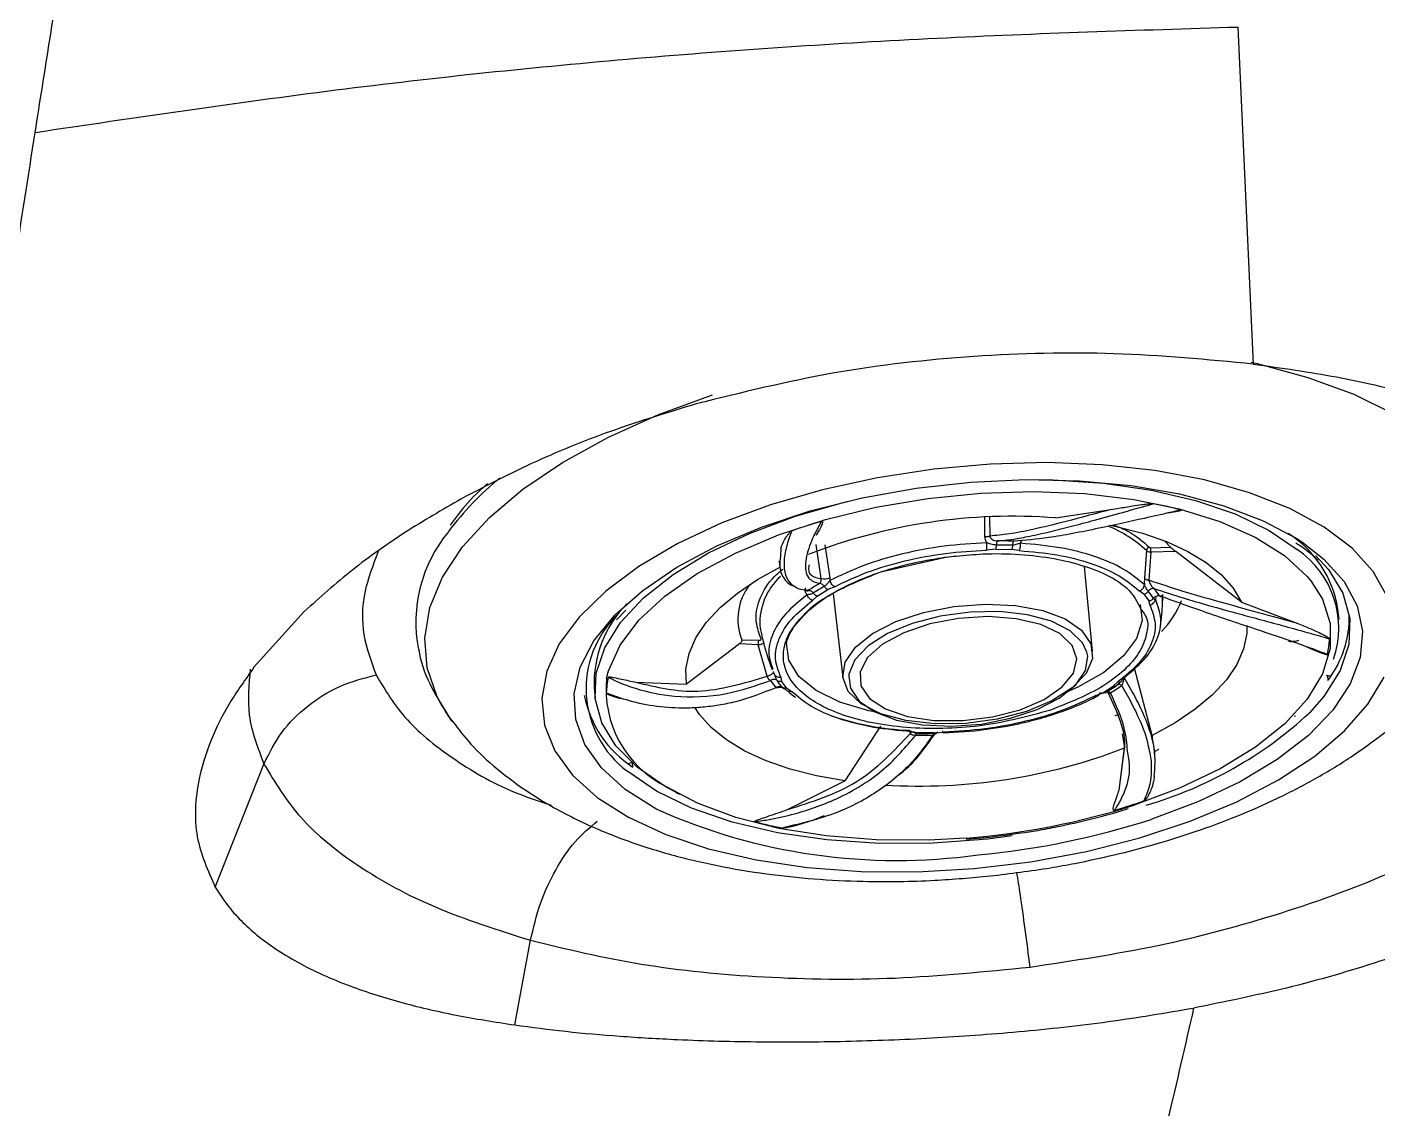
# Model space of a CAD drawing. Extents: x 1076 to 1148, y 508 to 635.
# Drawn here: x 1088.823 to 1091.298, y 581.753 to 583.735 of the extents above; entities that cross this region are included whole.
import ezdxf

# ---------------------------------------------------------------- set-up
doc = ezdxf.new("R2010")
doc.units = 0
doc.header["$MEASUREMENT"] = 0
doc.layers.add('1', color=4, linetype='Continuous')

# ---------------------------------------------------------------- blocks, each defined once
blk = doc.blocks.new('2026 TX')
at = {"layer": '1', "color": 3}
for p, q in [((15.2788, 63.9414), (15.3071, 63.3238)), ((14.945, 63.0421), (15.0462, 63.0574)), ((14.8149, 63.0431), (14.815, 63.0079)), ((14.8241, 63.0431), (14.8243, 63.0088)), ((14.4416, 62.9858), (14.4409, 62.9727)), ((14.5158, 62.9308), (14.5063, 62.993)), ((14.5222, 62.9927), (14.5314, 62.9322)), ((14.8356, 62.9845), (14.8185, 62.983)), ((14.8356, 62.9845), (14.8644, 62.984)), ((14.8784, 62.9821), (14.8644, 62.984)), ((14.8808, 62.9956), (14.8662, 62.9917)), ((14.8819, 63.0002), (14.8808, 62.9956)), ((15.1115, 62.982), (15.1078, 62.9315)), ((15.1196, 62.9794), (15.116, 62.9277)), ((15.1196, 62.9874), (15.1555, 62.9882)), ((15.165, 62.9803), (15.1196, 62.9794)), ((15.1555, 62.9882), (15.1443, 63.0002)), ((15.2854, 62.8876), (15.165, 62.9803)), ((14.4385, 62.9634), (14.4394, 62.9547)), ((14.6251, 62.9433), (14.7409, 62.9694)), ((15.0128, 62.7979), (14.9979, 62.9532)), ((14.5314, 62.9322), (14.5317, 62.9272)), ((14.5083, 62.8987), (14.5279, 62.9107)), ((14.5404, 62.9159), (14.5279, 62.9107)), ((14.5374, 62.9031), (14.5552, 62.7494)), ((15.1068, 62.902), (15.0981, 62.9083)), ((15.1068, 62.902), (15.1161, 62.8896)), ((14.5083, 62.8987), (14.4999, 62.8909)), ((15.1175, 62.8824), (15.1161, 62.8896)), ((15.1287, 62.8964), (15.1278, 62.8926)), ((15.1416, 62.8952), (15.1406, 62.8902)), ((15.2854, 62.8876), (15.3884, 62.8485)), ((13.5687, 62.8703), (13.4767, 62.7683)), ((14.1408, 62.8551), (14.158, 62.8731)), ((15.4641, 62.8567), (15.4622, 62.8749)), ((14.4034, 62.844), (14.4045, 62.8373)), ((14.3657, 62.811), (14.2689, 62.7372)), ((14.4001, 62.8097), (14.3657, 62.811)), ((14.3703, 62.8188), (14.4008, 62.8177)), ((14.4168, 62.7519), (14.4001, 62.8097)), ((14.4278, 62.7603), (14.4296, 62.7558)), ((15.1218, 62.6434), (15.0892, 62.7664)), ((14.0997, 62.7305), (14.1017, 62.7123)), ((14.1762, 62.741), (14.2689, 62.7372)), ((14.4415, 62.75), (14.443, 62.7429)), ((14.4523, 62.7304), (14.443, 62.7429)), ((14.4523, 62.7304), (14.461, 62.7242)), ((15.0312, 62.7217), (15.0507, 62.7338)), ((15.0352, 62.7215), (15.0554, 62.7339)), ((15.0507, 62.7338), (15.0592, 62.7415)), ((15.4489, 62.7519), (15.4405, 62.7531)), ((15.4427, 62.7528), (15.4436, 62.7441)), ((15.0187, 62.7165), (15.0312, 62.7217)), ((13.8312, 62.6806), (13.8411, 62.6683)), ((15.0542, 62.6797), (15.0609, 62.6819)), ((15.3818, 62.6793), (15.3842, 62.679)), ((14.6241, 62.6602), (14.5588, 62.56)), ((14.6807, 62.6503), (14.6946, 62.6484)), ((14.6931, 62.647), (14.7227, 62.6465)), ((14.7234, 62.648), (14.6946, 62.6484)), ((14.7234, 62.648), (14.7406, 62.6495)), ((14.7248, 62.6481), (14.7234, 62.6478)), ((14.7399, 62.6482), (14.797, 62.6519)), ((15.0671, 62.6463), (15.0714, 62.6206)), ((15.1218, 62.6434), (15.1225, 62.6301)), ((15.0612, 62.5433), (15.0714, 62.6206)), ((15.0612, 62.5433), (15.0712, 62.6191)), ((15.1269, 62.6098), (15.126, 62.618)), ((13.4055, 62.3657), (13.495, 62.591)), ((14.1684, 62.5937), (14.1628, 62.5914)), ((14.1706, 62.5853), (14.1698, 62.5924)), ((14.4536, 62.5075), (14.5588, 62.56)), ((14.2494, 62.5393), (14.2495, 62.5387)), ((14.2495, 62.5387), (14.2559, 62.5357)), ((14.2518, 62.5376), (14.2522, 62.5378)), ((14.7813, 62.4535), (14.8177, 62.4564)), ((13.9543, 62.1129), (13.9832, 62.268))]:
    blk.add_line(p, q, dxfattribs=at)
at = {"layer": '1', "color": 3, "flags": 128}
for points in [[(15.3032, 63.3274), (15.3139, 63.325), (15.4069, 63.2995), (15.491, 63.2684), (15.5651, 63.232), (15.6279, 63.1908), (15.6787, 63.1454), (15.7168, 63.0965), (15.7417, 63.0447), (15.7529, 62.9908), (15.7503, 62.9355), (15.734, 62.8796), (15.7294, 62.8689)], [(13.8389, 62.6698), (13.8119, 62.7142), (13.7939, 62.7672), (13.7896, 62.8219), (13.799, 62.8776), (13.8221, 62.9335), (13.8585, 62.9888), (13.9078, 63.0428), (13.9692, 63.0947), (14.0418, 63.1437), (14.1247, 63.1892), (14.2166, 63.2306), (14.3164, 63.2672)], [(14.4229, 63.0659), (14.3339, 63.0328), (14.253, 62.995), (14.1815, 62.9532), (14.1209, 62.908), (14.072, 62.8603), (14.0359, 62.811), (14.0131, 62.761), (14.0041, 62.711), (14.0091, 62.6621), (14.0278, 62.6151), (14.0601, 62.5708), (14.1053, 62.53), (14.1626, 62.4935), (14.2311, 62.4619), (14.3094, 62.4357), (14.3962, 62.4155), (14.4899, 62.4016), (14.5888, 62.3942), (14.6913, 62.3935), (14.7955, 62.3994), (14.8994, 62.412), (15.0013, 62.4309), (15.0993, 62.4558), (15.1917, 62.4863), (15.2769, 62.5218), (15.3533, 62.5618), (15.4195, 62.6054), (15.4744, 62.6519), (15.5169, 62.7005), (15.5465, 62.7503)], [(15.5525, 62.898), (15.5269, 62.9438), (15.4881, 62.9864), (15.4367, 63.0251), (15.3737, 63.0593), (15.3002, 63.0882), (15.2175, 63.1115), (15.127, 63.1286), (15.0304, 63.1393), (14.9295, 63.1433), (14.826, 63.1407), (14.7217, 63.1314), (14.6185, 63.1156), (14.5183, 63.0937), (14.4229, 63.0659)], [(14.1447, 62.8707), (14.1888, 62.9092), (14.2514, 62.9518), (14.3244, 62.9907), (14.4064, 63.0252), (14.4957, 63.0547), (14.5906, 63.0785), (14.6894, 63.0963), (14.79, 63.1076), (14.8904, 63.1122), (14.9889, 63.1101), (15.0834, 63.1012), (15.172, 63.0858), (15.2531, 63.0642), (15.3252, 63.0368), (15.3867, 63.004), (15.3986, 62.9962)], [(14.906, 63.1123), (14.9399, 63.1117), (15.0327, 63.1056), (15.1205, 63.093), (15.2014, 63.074), (15.2738, 63.0492), (15.3362, 63.019), (15.3873, 62.984)], [(14.1225, 62.748), (14.1261, 62.762), (14.1471, 62.8087), (14.1817, 62.8545), (14.2292, 62.8985), (14.2885, 62.9399), (14.3584, 62.9776), (14.4373, 63.0109), (14.5236, 63.0391), (14.6156, 63.0615), (14.711, 63.0778), (14.8081, 63.0875), (14.9047, 63.0905), (14.9987, 63.0866), (15.0881, 63.076), (15.171, 63.0589), (15.2457, 63.0357), (15.3106, 63.0068), (15.3643, 62.9729), (15.4056, 62.9347), (15.4122, 62.9267)], [(14.4728, 63.0466), (14.5561, 63.0704), (14.5938, 63.0792)], [(14.2523, 62.5378), (14.2296, 62.55), (14.1785, 62.585), (14.1396, 62.6241), (14.1139, 62.6664), (14.1018, 62.7111), (14.1036, 62.7573), (14.1191, 62.8041), (14.1482, 62.8505), (14.1903, 62.8955), (14.2443, 62.9383), (14.3094, 62.9779), (14.3841, 63.0136), (14.4669, 63.0447), (14.4728, 63.0466)], [(15.0449, 63.0285), (15.0561, 63.0262), (15.1043, 63.0139), (15.1482, 62.9986), (15.1872, 62.9807), (15.2209, 62.9604), (15.2487, 62.9379), (15.2703, 62.9135), (15.2854, 62.8876)], [(15.3986, 62.9962), (15.4364, 62.9666), (15.4736, 62.9253), (15.4973, 62.8809), (15.5071, 62.8342), (15.5029, 62.7862), (15.4847, 62.7377), (15.4529, 62.6898), (15.4081, 62.6434), (15.3511, 62.5993), (15.2832, 62.5584), (15.2055, 62.5216), (15.1197, 62.4895)], [(14.2689, 62.7372), (14.2678, 62.7651), (14.2736, 62.7935), (14.2861, 62.822), (14.3052, 62.8501), (14.3306, 62.8776), (14.3621, 62.904), (14.3991, 62.929), (14.4412, 62.9522)], [(15.421, 62.9733), (15.4449, 62.9474), (15.4713, 62.9038), (15.4838, 62.8578), (15.482, 62.8103), (15.466, 62.7622), (15.436, 62.7145), (15.4098, 62.6846)], [(15.4122, 62.9267), (15.4336, 62.893), (15.4479, 62.8487), (15.4479, 62.8027), (15.4339, 62.756), (15.406, 62.7096), (15.3648, 62.6646), (15.3113, 62.6218), (15.2465, 62.5822), (15.1719, 62.5466), (15.089, 62.5158)], [(14.7028, 62.8689), (14.7587, 62.8799), (14.8161, 62.8842), (14.8715, 62.8816), (14.9214, 62.8723), (14.9627, 62.8568), (14.9927, 62.8361), (15.0096, 62.8115), (15.0124, 62.7846), (15.0008, 62.757), (14.9756, 62.7305), (14.9383, 62.7067), (14.8914, 62.6872), (14.8377, 62.6731), (14.7806, 62.6654), (14.7237, 62.6646), (14.6707, 62.6706), (14.6247, 62.6831), (14.5888, 62.7013), (14.5651, 62.7242), (14.5552, 62.7501), (14.5596, 62.7776), (14.5782, 62.8049), (14.6097, 62.8302), (14.6521, 62.852), (14.7028, 62.8689)], [(15.0999, 62.8831), (15.1033, 62.8539), (15.0933, 62.8212), (15.0696, 62.789), (15.0331, 62.7587), (14.9854, 62.7317), (14.9652, 62.7228)], [(14.2134, 62.5088), (14.2126, 62.5092), (14.1568, 62.5443), (14.1133, 62.5838), (14.0828, 62.6267), (14.066, 62.6724), (14.0632, 62.7199), (14.0744, 62.7682), (14.0994, 62.8165), (14.1378, 62.8638), (14.1447, 62.8707)], [(15.0024, 62.796), (14.9943, 62.8133), (14.9717, 62.8352), (14.9373, 62.8526), (14.8933, 62.8646), (14.8426, 62.8703), (14.7882, 62.8695), (14.7336, 62.8621), (14.6822, 62.8487), (14.6373, 62.83), (14.6017, 62.8073), (14.5775, 62.7819), (14.5664, 62.7555), (14.566, 62.7523)], [(14.7144, 62.8478), (14.6667, 62.8316), (14.6279, 62.8105), (14.6007, 62.7861), (14.5871, 62.7601), (14.5882, 62.7345), (14.6039, 62.7112), (14.6331, 62.692), (14.6735, 62.6782), (14.7221, 62.6708), (14.7754, 62.6705), (14.8294, 62.6772), (14.8802, 62.6905), (14.9238, 62.7094), (14.9572, 62.7324), (14.9777, 62.7578), (14.984, 62.7838), (14.9755, 62.8085), (14.9529, 62.83), (14.9178, 62.8467), (14.8729, 62.8573), (14.8214, 62.8612), (14.7672, 62.8579), (14.7144, 62.8478)], [(15.2955, 62.845), (15.2952, 62.8304), (15.2894, 62.802), (15.2769, 62.7736), (15.2578, 62.7454), (15.2323, 62.718), (15.2009, 62.6916), (15.1639, 62.6666), (15.1218, 62.6434)], [(14.6176, 62.6859), (14.6031, 62.6888), (14.5497, 62.7045), (14.5063, 62.7257), (14.4747, 62.7517), (14.4564, 62.7813), (14.4521, 62.8131), (14.4523, 62.8147)], [(14.8625, 62.6748), (14.9111, 62.691), (14.9517, 62.7119), (14.9818, 62.7361), (14.9995, 62.7622), (15.0038, 62.7885), (15.0024, 62.796)], [(14.566, 62.7523), (14.5691, 62.7298), (14.5853, 62.7062), (14.614, 62.6864), (14.6535, 62.6716), (14.7012, 62.6627), (14.7542, 62.6602), (14.8091, 62.6643), (14.8625, 62.6748)], [(14.4561, 62.723), (14.4672, 62.714), (14.4687, 62.7129)], [(14.5588, 62.56), (14.5069, 62.5693), (14.4587, 62.5817), (14.4148, 62.5969), (14.3758, 62.6148), (14.3421, 62.6352), (14.3143, 62.6577), (14.2927, 62.682), (14.2849, 62.6938)], [(14.8656, 62.4592), (14.8206, 62.4536), (14.7205, 62.4462), (14.6216, 62.4457), (14.5261, 62.452), (14.4358, 62.465), (14.3526, 62.4845), (14.2781, 62.51), (14.2139, 62.5411), (14.1613, 62.5771), (14.1598, 62.5784)], [(14.7811, 62.4554), (14.7121, 62.4516), (14.6166, 62.452), (14.5247, 62.4593), (14.4382, 62.4731), (14.3592, 62.4933), (14.2892, 62.5195), (14.2324, 62.5493)]]:
    blk.add_lwpolyline(points, dxfattribs=at)
at = {"layer": '1', "color": 3}
for centre, radius, start, end in [((14.2658, 62.6961), 0.5387, 128.933, 143.4678), ((14.9524, 62.2088), 0.8763, 75.3052, 78.6714), ((14.8406, 61.9232), 1.1588, 106.266, 109.0599), ((14.8666, 62.0068), 1.0382, 85.6679, 111.1751), ((14.9584, 62.8194), 0.2233, 46.7361, 68.4001), ((14.0336, 62.8506), 0.2605, 140.3766, 190.9678), ((15.2643, 62.8439), 0.2003, 8.91, 57.9273), ((14.8407, 62.2801), 0.7121, 87.9526, 90.3293), ((14.8425, 62.2645), 0.7353, 87.9526, 90.3293), ((15.1182, 62.9818), 0.00673, 106.0056, 178.3513), ((15.2896, 62.8398), 0.1742, 340.9488, 55.8821), ((14.5186, 62.8494), 0.1154, 132.1874, 182.6898), ((14.5215, 62.9549), 0.0247, 256.6591, 293.6109), ((14.4663, 62.8568), 0.1033, 142.5601, 201.609), ((14.6966, 62.5994), 0.3711, 119.7278, 123.4773), ((14.6994, 62.6044), 0.3594, 119.7278, 123.4773), ((15.0302, 62.8348), 0.1115, 32.575, 40.7574), ((15.0381, 62.8373), 0.1152, 32.5756, 40.7571), ((14.3077, 62.7385), 0.2081, 135.1546, 182.2108), ((15.0288, 62.9449), 0.1563, 314.8677, 339.7598), ((14.2744, 62.7291), 0.1894, 134.4326, 232.7565), ((15.292, 62.86), 0.1908, 322.5941, 1.508), ((14.419, 62.8121), 0.019, 162.8417, 187.2203), ((15.2902, 62.826), 0.1565, 347.3888, 358.0079), ((14.3212, 62.7282), 0.1997, 174.3043, 243.5924), ((14.2784, 62.7158), 0.1565, 167.3888, 178.0069), ((14.5198, 62.8061), 0.1152, 212.575, 220.7575), ((14.5281, 62.8046), 0.1115, 212.575, 220.7575), ((14.8589, 63.035), 0.3594, 299.7278, 303.4773), ((14.8613, 63.044), 0.3711, 299.7279, 303.4772), ((14.2812, 62.7561), 0.2034, 191.205, 237.0554), ((14.6989, 63.1638), 0.5115, 251.3069, 267.5075), ((14.9027, 63.2327), 0.7467, 286.1783, 312.7737), ((14.7154, 63.3789), 0.7353, 267.9526, 270.3293), ((14.6963, 63.5893), 1.0387, 266.4445, 291.1692), ((14.6544, 63.4909), 1.0766, 245.8177, 277.9325), ((14.6757, 63.8088), 1.3575, 274.4518, 287.7272), ((14.728, 63.6186), 1.1588, 286.266, 289.0602), ((14.6162, 63.333), 0.8763, 255.3052, 258.6714), ((14.6689, 63.8833), 1.4649, 275.2505, 287.9232)]:
    blk.add_arc(centre, radius, start, end, dxfattribs=at)
for points, knots in [([(13.0759, 63.7483), (13.0846, 63.8039), (13.1053, 63.9349), (13.1394, 64.1488), (13.176, 64.3751), (13.2118, 64.5942), (13.2478, 64.8116), (13.2838, 65.027), (13.3166, 65.2202), (13.3427, 65.3721), (13.3675, 65.5154), (13.3976, 65.6872), (13.4208, 65.8171), (13.434, 65.8905)], [0, 0, 0, 0, 0.074429, 0.175279, 0.288978, 0.382972, 0.476736, 0.590815, 0.68491, 0.750565, 0.808105, 0.891422, 1, 1, 1, 1]), ([(13.0759, 63.7483), (13.2592, 63.7755), (13.6244, 63.8298), (14.1759, 63.8874), (14.7274, 63.9242), (15.0952, 63.9357), (15.2788, 63.9414)], [0, 0, 0, 0, 0.2522281, 0.502633, 0.7516436, 1, 1, 1, 1]), ([(12.5443, 60.2046), (12.5955, 60.5518), (12.6962, 61.2355), (12.8101, 62.0075), (12.8856, 62.5102), (12.9243, 62.7654), (12.9624, 63.0159), (13.0004, 63.2634), (13.0381, 63.5073), (13.0633, 63.6677), (13.0759, 63.7483)], [0, 0, 0, 0, 0.290128, 0.571344, 0.645054, 0.716329, 0.788825, 0.859632, 0.929498, 1, 1, 1, 1]), ([(15.3071, 63.3238), (15.2227, 63.3319), (15.0561, 63.3479), (14.7953, 63.3413), (14.5355, 63.3126), (14.3703, 63.2716), (14.2867, 63.2509)], [0, 0, 0, 0, 0.253427, 0.500334, 0.747052, 1, 1, 1, 1]), ([(15.3071, 63.3238), (15.3586, 63.3167), (15.46, 63.3026), (15.5524, 63.2804), (15.5979, 63.2695)], [0, 0, 0, 0, 0.508268, 1, 1, 1, 1]), ([(14.2867, 63.2509), (14.237, 63.2357), (14.1354, 63.2048), (13.9901, 63.1464), (13.901, 63.1002), (13.8558, 63.0766)], [0, 0, 0, 0, 0.321061, 0.654645, 1, 1, 1, 1]), ([(13.9051, 63.1051), (13.9, 63.1006), (13.879, 63.0823), (13.8558, 63.0567), (13.8408, 63.0352), (13.8362, 63.0285)], [0, 0, 0, 0, 0.18236, 0.747842, 1, 1, 1, 1]), ([(13.8558, 63.0766), (13.8213, 63.0566), (13.7502, 63.0154), (13.6531, 62.9461), (13.5974, 62.8961), (13.5687, 62.8703)], [0, 0, 0, 0, 0.314533, 0.6480881, 1, 1, 1, 1]), ([(15.0462, 63.0574), (15.0183, 63.0498), (14.967, 63.0359), (14.906, 63.0211), (14.8596, 63.0118), (14.8359, 63.0098), (14.8243, 63.0088)], [0, 0, 0, 0, 0.317509, 0.583481, 0.794833, 1, 1, 1, 1]), ([(14.8383, 62.9998), (14.8478, 63.0007), (14.8661, 63.0025), (14.8989, 63.0086), (14.9344, 63.0166), (14.9743, 63.0267), (15.0353, 63.043), (15.0878, 63.0577), (15.1246, 63.0681)], [0, 0, 0, 0, 0.135552, 0.260798, 0.405842, 0.535564, 0.673856, 1, 1, 1, 1]), ([(15.1747, 63.0565), (15.1739, 63.0563), (15.1716, 63.0557), (15.1647, 63.0542), (15.1431, 63.0492), (15.0941, 63.038), (15.017, 63.0212), (14.9342, 63.0046), (14.8892, 63.001), (14.8688, 62.9993)], [0, 0, 0, 0, 0.007325, 0.019566, 0.058651, 0.192116, 0.441769, 0.746986, 1, 1, 1, 1]), ([(15.0462, 63.0574), (15.051, 63.0582), (15.064, 63.0604), (15.0829, 63.0634), (15.1005, 63.066), (15.1115, 63.0674), (15.118, 63.068), (15.1217, 63.0682), (15.1237, 63.0682), (15.1244, 63.0681), (15.1246, 63.0681)], [0, 0, 0, 0, 0.191797, 0.519572, 0.729704, 0.856737, 0.930022, 0.970712, 0.992634, 1, 1, 1, 1]), ([(15.1747, 63.0565), (15.1748, 63.0564), (15.175, 63.0564), (15.1752, 63.0563), (15.1753, 63.0561), (15.1751, 63.0559), (15.1746, 63.0556), (15.1714, 63.0544), (15.1632, 63.0527), (15.1554, 63.0516), (15.1505, 63.0509)], [0, 0, 0, 0, 0.012897, 0.02592, 0.03771, 0.050596, 0.072628, 0.141434, 0.457838, 1, 1, 1, 1]), ([(14.5161, 63.0356), (14.5158, 63.0351), (14.5151, 63.0339), (14.513, 63.0302), (14.5067, 63.0188), (14.4946, 62.994), (14.484, 62.959), (14.4887, 62.9291), (14.5051, 62.924), (14.5126, 62.9217)], [0, 0, 0, 0, 0.007324, 0.019564, 0.058649, 0.192116, 0.441769, 0.746986, 1, 1, 1, 1]), ([(14.5161, 63.0356), (14.5162, 63.0356), (14.5164, 63.0357), (14.5168, 63.0357), (14.5171, 63.0357), (14.5175, 63.0356), (14.5179, 63.0353), (14.5183, 63.0337), (14.5163, 63.0272), (14.5116, 63.0189), (14.5076, 63.0123), (14.5063, 63.01)], [0, 0, 0, 0, 0.005486, 0.011027, 0.016042, 0.021524, 0.030897, 0.060168, 0.194769, 0.728714, 1, 1, 1, 1]), ([(15.0521, 63.0291), (15.0608, 63.0254), (15.0879, 63.0143), (15.1049, 62.9988), (15.1163, 62.9882)], [0, 0, 0, 0, 0.321701, 1, 1, 1, 1]), ([(14.4416, 62.9858), (14.4422, 62.9877), (14.4438, 62.9929), (14.4476, 63.0007), (14.4521, 63.0082), (14.4565, 63.0135), (14.4589, 63.0169), (14.4619, 63.0183), (14.4622, 63.0184)], [0, 0, 0, 0, 0.191782, 0.518998, 0.728969, 0.85611, 0.98384, 1, 1, 1, 1]), ([(14.4919, 62.909), (14.4857, 62.9096), (14.4737, 62.9108), (14.4595, 62.9204), (14.4497, 62.9364), (14.447, 62.9602), (14.4512, 62.9879), (14.4587, 63.0088), (14.4622, 63.0184)], [0, 0, 0, 0, 0.154219, 0.301464, 0.47799, 0.661716, 0.843633, 1, 1, 1, 1]), ([(14.815, 63.0079), (14.8159, 63.0078), (14.8177, 63.0078), (14.8203, 63.0079), (14.8226, 63.0083), (14.8237, 63.0086), (14.8243, 63.0088)], [0, 0, 0, 0, 0.245337, 0.5, 0.754663, 1, 1, 1, 1]), ([(14.815, 63.0079), (14.8151, 63.006), (14.8154, 63.0019), (14.8177, 62.9983), (14.8189, 62.9964)], [0, 0, 0, 0, 0.459354, 1, 1, 1, 1]), ([(14.8243, 63.0088), (14.8244, 63.0082), (14.8247, 63.0069), (14.8262, 63.0046), (14.829, 63.0021), (14.8334, 63.0001), (14.8367, 62.9999), (14.8383, 62.9998)], [0, 0, 0, 0, 0.111469, 0.230184, 0.482261, 0.743373, 1, 1, 1, 1]), ([(13.7043, 62.9802), (13.6946, 62.9551), (13.6748, 62.904), (13.6733, 62.8275), (13.6914, 62.7787), (13.7004, 62.7542)], [0, 0, 0, 0, 0.32666, 0.66333, 1, 1, 1, 1]), ([(14.8189, 62.9964), (14.7928, 62.9949), (14.7406, 62.9918), (14.6639, 62.977), (14.5918, 62.9559), (14.5517, 62.9367), (14.5317, 62.9272)], [0, 0, 0, 0, 0.25, 0.5, 0.75, 1, 1, 1, 1]), ([(14.5404, 62.9159), (14.5595, 62.9251), (14.5983, 62.9437), (14.6683, 62.9642), (14.743, 62.9785), (14.7935, 62.9815), (14.8185, 62.983)], [0, 0, 0, 0, 0.2470115, 0.5, 0.7529885, 1, 1, 1, 1]), ([(14.763, 62.9718), (14.7793, 62.9734), (14.8186, 62.9774), (14.8798, 62.976), (14.943, 62.9685), (15.0141, 62.9505), (15.0787, 62.9199), (15.0951, 62.8872), (15.1021, 62.873)], [0, 0, 0, 0, 0.103376, 0.248553, 0.393729, 0.535889, 0.79997, 1, 1, 1, 1]), ([(14.8367, 62.9922), (14.8332, 62.9926), (14.8271, 62.9933), (14.8214, 62.9955), (14.8189, 62.9964)], [0, 0, 0, 0, 0.571403, 1, 1, 1, 1]), ([(14.8662, 62.9917), (14.8663, 62.9928), (14.8666, 62.995), (14.8673, 62.9974), (14.868, 62.999), (14.8686, 62.9992), (14.8688, 62.9993)], [0, 0, 0, 0, 0.2666888, 0.5311147, 0.7787535, 1, 1, 1, 1]), ([(14.8784, 62.9821), (14.9018, 62.98), (14.9493, 62.9757), (15.0114, 62.9595), (15.0637, 62.9373), (15.0867, 62.9179), (15.0981, 62.9083)], [0, 0, 0, 0, 0.247011, 0.5, 0.752989, 1, 1, 1, 1]), ([(15.1077, 62.9193), (15.0958, 62.9293), (15.072, 62.9493), (15.0181, 62.9722), (14.9544, 62.9889), (14.9053, 62.9933), (14.8808, 62.9956)], [0, 0, 0, 0, 0.25, 0.5, 0.75, 1, 1, 1, 1]), ([(15.1115, 62.982), (15.1119, 62.9816), (15.1127, 62.9809), (15.1147, 62.9801), (15.117, 62.9795), (15.1187, 62.9794), (15.1196, 62.9794)], [0, 0, 0, 0, 0.245118, 0.499544, 0.75421, 1, 1, 1, 1]), ([(15.1163, 62.9882), (15.1165, 62.9881), (15.1168, 62.9878), (15.1176, 62.9876), (15.1185, 62.9874), (15.1192, 62.9874), (15.1196, 62.9874)], [0, 0, 0, 0, 0.2447753, 0.4924292, 0.7447136, 1, 1, 1, 1]), ([(15.1196, 62.9794), (15.1195, 62.9801), (15.1194, 62.9812), (15.1194, 62.9828), (15.1194, 62.984), (15.1194, 62.9851), (15.1194, 62.9864), (15.1195, 62.987), (15.1196, 62.9874)], [0, 0, 0, 0, 0.250263, 0.382232, 0.514843, 0.645287, 0.771015, 1, 1, 1, 1]), ([(15.165, 62.9803), (15.1637, 62.9812), (15.161, 62.9832), (15.1579, 62.9858), (15.1561, 62.9875), (15.1556, 62.9881), (15.1555, 62.9882)], [0, 0, 0, 0, 0.355757, 0.72292, 0.91627, 1, 1, 1, 1]), ([(15.3849, 62.9962), (15.3871, 62.9948), (15.4027, 62.9852), (15.4161, 62.9744), (15.4249, 62.9647), (15.425, 62.9645)], [0, 0, 0, 0, 0.141076, 0.983492, 1, 1, 1, 1]), ([(14.4409, 62.9727), (14.4401, 62.9654), (14.438, 62.9463), (14.4469, 62.9298), (14.4577, 62.9198), (14.4643, 62.9177), (14.4666, 62.917)], [0, 0, 0, 0, 0.256831, 0.667559, 0.884157, 1, 1, 1, 1]), ([(14.4801, 62.8598), (14.4864, 62.8661), (14.5012, 62.8808), (14.5338, 62.9033), (14.5752, 62.9247), (14.6182, 62.9413), (14.6556, 62.9526), (14.685, 62.9597), (14.7071, 62.9641), (14.7232, 62.9669), (14.7338, 62.9686), (14.7392, 62.9693), (14.7409, 62.9696)], [0, 0, 0, 0, 0.12527, 0.291596, 0.471074, 0.626174, 0.747688, 0.838234, 0.903984, 0.951103, 0.984646, 1, 1, 1, 1]), ([(14.4934, 62.9557), (14.4934, 62.9555), (14.4888, 62.9363), (14.5024, 62.9335), (14.5158, 62.9308)], [0, 0, 0, 0, 0.014817, 1, 1, 1, 1]), ([(14.7409, 62.9696), (14.7419, 62.9697), (14.7492, 62.9707), (14.7566, 62.9715), (14.763, 62.9723)], [0, 0, 0, 0, 0.127863, 1, 1, 1, 1]), ([(14.7409, 62.9694), (14.7422, 62.9697), (14.7492, 62.9714), (14.7568, 62.9716), (14.763, 62.9718)], [0, 0, 0, 0, 0.17539, 1, 1, 1, 1]), ([(14.4054, 62.8203), (14.4012, 62.8324), (14.3926, 62.8569), (14.4025, 62.896), (14.4202, 62.9271), (14.4399, 62.9436), (14.4451, 62.948)], [0, 0, 0, 0, 0.292509, 0.591894, 0.891279, 1, 1, 1, 1]), ([(14.4801, 62.8591), (14.4828, 62.8625), (14.494, 62.8764), (14.5371, 62.9078), (14.5905, 62.9293), (14.6251, 62.9433)], [0, 0, 0, 0, 0.102086, 0.416301, 1, 1, 1, 1]), ([(14.5126, 62.9217), (14.5131, 62.9221), (14.514, 62.923), (14.515, 62.9248), (14.5156, 62.9266), (14.5158, 62.928), (14.5159, 62.9295), (14.5158, 62.9303), (14.5158, 62.9308)], [0, 0, 0, 0, 0.27767, 0.532627, 0.651875, 0.767289, 0.882123, 1, 1, 1, 1]), ([(14.5317, 62.9272), (14.5303, 62.9255), (14.5281, 62.9227), (14.5247, 62.9188), (14.5224, 62.9173), (14.5212, 62.9165)], [0, 0, 0, 0, 0.40286, 0.687897, 1, 1, 1, 1]), ([(15.1078, 62.9315), (15.1076, 62.9297), (15.1071, 62.9258), (15.1075, 62.9216), (15.1077, 62.9193)], [0, 0, 0, 0, 0.459375, 1, 1, 1, 1]), ([(15.1078, 62.9315), (15.1082, 62.9311), (15.109, 62.9302), (15.111, 62.9291), (15.1134, 62.9282), (15.1151, 62.9279), (15.116, 62.9277)], [0, 0, 0, 0, 0.245337, 0.5, 0.754663, 1, 1, 1, 1]), ([(15.116, 62.9277), (15.1161, 62.927), (15.1163, 62.9257), (15.1174, 62.9227), (15.1193, 62.9191), (15.1222, 62.9152), (15.1243, 62.9134), (15.1254, 62.9125)], [0, 0, 0, 0, 0.111467, 0.230181, 0.482258, 0.743371, 1, 1, 1, 1]), ([(15.3884, 62.8485), (15.365, 62.855), (15.3195, 62.8676), (15.2477, 62.8872), (15.1796, 62.9065), (15.1369, 62.9207), (15.116, 62.9277)], [0, 0, 0, 0, 0.280747, 0.545552, 0.776817, 1, 1, 1, 1]), ([(14.4848, 62.9109), (14.4853, 62.9091), (14.4864, 62.9052), (14.4886, 62.9027), (14.4899, 62.9013)], [0, 0, 0, 0, 0.459104, 1, 1, 1, 1]), ([(14.4861, 62.9139), (14.4862, 62.9133), (14.4864, 62.9121), (14.4871, 62.9101), (14.4883, 62.9085), (14.4901, 62.9078), (14.4913, 62.9086), (14.4919, 62.909)], [0, 0, 0, 0, 0.111418, 0.230072, 0.482003, 0.743082, 1, 1, 1, 1]), ([(14.5012, 62.9042), (14.4993, 62.9033), (14.4954, 62.9014), (14.4917, 62.9014), (14.4899, 62.9013)], [0, 0, 0, 0, 0.490746, 1, 1, 1, 1]), ([(15.1147, 62.9076), (15.1133, 62.9095), (15.111, 62.9128), (15.1087, 62.9173), (15.1077, 62.9193)], [0, 0, 0, 0, 0.571399, 1, 1, 1, 1]), ([(15.1254, 62.9125), (15.1431, 62.9067), (15.1762, 62.8959), (15.2289, 62.8806), (15.2768, 62.8674), (15.3236, 62.8548), (15.3654, 62.8434), (15.4076, 62.8317), (15.4334, 62.8243), (15.4467, 62.8205)], [0, 0, 0, 0, 0.154271, 0.288952, 0.454424, 0.575072, 0.714225, 0.852753, 1, 1, 1, 1]), ([(14.4899, 62.9013), (14.4757, 62.8898), (14.4473, 62.8666), (14.4246, 62.829), (14.4163, 62.7945), (14.4238, 62.774), (14.427, 62.7653)], [0, 0, 0, 0, 0.267707, 0.535414, 0.803121, 1, 1, 1, 1]), ([(14.4415, 62.75), (14.4372, 62.7613), (14.4285, 62.7842), (14.4365, 62.8209), (14.4589, 62.8575), (14.4863, 62.8799), (14.4999, 62.8909)], [0, 0, 0, 0, 0.2470114, 0.5, 0.7529886, 1, 1, 1, 1]), ([(15.1175, 62.8824), (15.1218, 62.8711), (15.1306, 62.8483), (15.1226, 62.8115), (15.1002, 62.775), (15.0727, 62.7526), (15.0592, 62.7415)], [0, 0, 0, 0, 0.2470114, 0.5, 0.7529886, 1, 1, 1, 1]), ([(15.0675, 62.747), (15.0817, 62.7586), (15.11, 62.7817), (15.1329, 62.8193), (15.1413, 62.8571), (15.1323, 62.8808), (15.1278, 62.8926)], [0, 0, 0, 0, 0.25, 0.5, 0.75, 1, 1, 1, 1]), ([(15.1242, 62.8949), (15.1236, 62.8942), (15.1226, 62.8929), (15.1206, 62.8914), (15.1184, 62.8902), (15.1168, 62.8898), (15.1161, 62.8896)], [0, 0, 0, 0, 0.257259, 0.51339, 0.762603, 1, 1, 1, 1]), ([(15.1242, 62.8949), (15.1249, 62.8957), (15.1264, 62.8974), (15.1294, 62.899), (15.1324, 62.8997), (15.1343, 62.8995), (15.1352, 62.8993)], [0, 0, 0, 0, 0.266689, 0.531115, 0.778754, 1, 1, 1, 1]), ([(15.1278, 62.8926), (15.1275, 62.8927), (15.1272, 62.8928), (15.1267, 62.8927), (15.1262, 62.8927), (15.1253, 62.8932), (15.1245, 62.8943), (15.1242, 62.8949)], [0, 0, 0, 0, 0.224307, 0.303573, 0.473827, 0.745729, 1, 1, 1, 1]), ([(15.1352, 62.8993), (15.1358, 62.8989), (15.1371, 62.8979), (15.1385, 62.8977), (15.1394, 62.8982), (15.1399, 62.8989), (15.1401, 62.8998), (15.1401, 62.9006), (15.1401, 62.901)], [0, 0, 0, 0, 0.277558, 0.532524, 0.651825, 0.767232, 0.882131, 1, 1, 1, 1]), ([(15.443, 62.7918), (15.4424, 62.792), (15.4408, 62.7926), (15.4361, 62.7944), (15.4209, 62.8), (15.3841, 62.8134), (15.317, 62.8365), (15.2278, 62.8655), (15.1641, 62.8888), (15.1352, 62.8993)], [0, 0, 0, 0, 0.0073248, 0.0195656, 0.0586504, 0.1921162, 0.4417694, 0.7469865, 1, 1, 1, 1]), ([(15.1363, 62.8387), (15.1374, 62.8456), (15.1406, 62.8665), (15.1409, 62.8874), (15.1411, 62.9014)], [0, 0, 0, 0, 0.328752, 1, 1, 1, 1]), ([(14.9339, 62.6891), (14.8947, 62.6786), (14.8344, 62.6623), (14.7464, 62.6555), (14.6792, 62.6563), (14.6161, 62.664), (14.5445, 62.6818), (14.4772, 62.7164), (14.4458, 62.763), (14.4459, 62.8043), (14.4569, 62.8339), (14.4734, 62.8518), (14.4801, 62.8591)], [0, 0, 0, 0, 0.150625, 0.231708, 0.314513, 0.397317, 0.478401, 0.629026, 0.77965, 0.860734, 0.943539, 1, 1, 1, 1]), ([(14.4521, 62.8129), (14.4521, 62.8128), (14.452, 62.8123), (14.4543, 62.822), (14.4623, 62.8375), (14.4714, 62.8516), (14.4797, 62.8594), (14.4801, 62.8598)], [0, 0, 0, 0, 0.0433909, 0.2569102, 0.5611011, 0.9794586, 1, 1, 1, 1]), ([(14.8251, 62.3859), (14.8621, 62.3905), (14.9141, 62.3968), (14.9898, 62.4107), (15.0535, 62.4243), (15.1274, 62.4436), (15.2024, 62.4671), (15.2782, 62.4952), (15.353, 62.5281), (15.4262, 62.5662), (15.4966, 62.6098), (15.5634, 62.6598), (15.6248, 62.7162), (15.6752, 62.7756), (15.7092, 62.8266), (15.7228, 62.8561), (15.7275, 62.8664)], [0, 0, 0, 0, 0.0935329, 0.1316421, 0.194585, 0.259372, 0.3284438, 0.4005992, 0.4755678, 0.5523399, 0.632614, 0.7148167, 0.7992787, 0.8859566, 0.9603739, 1, 1, 1, 1]), ([(15.1021, 62.873), (15.1055, 62.8688), (15.1162, 62.8551), (15.1123, 62.8279), (15.1001, 62.7951), (15.0724, 62.7631), (15.023, 62.7246), (14.969, 62.7031), (14.9339, 62.6891)], [0, 0, 0, 0, 0.070947, 0.228411, 0.389217, 0.550023, 0.707488, 1, 1, 1, 1]), ([(14.4041, 62.8391), (14.4054, 62.8329), (14.4103, 62.8103), (14.4177, 62.7847), (14.4249, 62.7661), (14.426, 62.7634)], [0, 0, 0, 0, 0.241482, 0.891757, 1, 1, 1, 1]), ([(15.3884, 62.8485), (15.3926, 62.8469), (15.4042, 62.8423), (15.4194, 62.8358), (15.4325, 62.8297), (15.4399, 62.8257), (15.4439, 62.8233), (15.4458, 62.8218), (15.4466, 62.821), (15.4467, 62.8206), (15.4467, 62.8205)], [0, 0, 0, 0, 0.191801, 0.519634, 0.729787, 0.856818, 0.93009, 0.970764, 0.992671, 1, 1, 1, 1]), ([(14.3703, 62.8188), (14.3704, 62.8186), (14.3705, 62.8181), (14.3703, 62.8171), (14.3699, 62.8159), (14.3691, 62.8146), (14.3677, 62.8127), (14.3665, 62.8117), (14.3657, 62.811)], [0, 0, 0, 0, 0.127615, 0.255978, 0.37429, 0.494233, 0.689359, 1, 1, 1, 1]), ([(14.4001, 62.8097), (14.4011, 62.8098), (14.403, 62.8099), (14.4056, 62.8106), (14.4076, 62.8114), (14.4093, 62.8122), (14.41, 62.8128), (14.4104, 62.8132)], [0, 0, 0, 0, 0.252281, 0.473564, 0.663681, 0.822446, 1, 1, 1, 1]), ([(14.4008, 62.8177), (14.4011, 62.8177), (14.4017, 62.8177), (14.4027, 62.8179), (14.4036, 62.8182), (14.4045, 62.8185), (14.4051, 62.819), (14.4054, 62.8194), (14.4056, 62.8199), (14.4055, 62.8202), (14.4054, 62.8203)], [0, 0, 0, 0, 0.121775, 0.245594, 0.376257, 0.509473, 0.637578, 0.768745, 0.883895, 1, 1, 1, 1]), ([(15.3897, 62.8173), (15.3891, 62.8171), (15.3873, 62.8164), (15.3839, 62.8157), (15.3797, 62.8152), (15.3754, 62.8151), (15.3728, 62.8155), (15.3715, 62.8156)], [0, 0, 0, 0, 0.111088, 0.333271, 0.555475, 0.777665, 1, 1, 1, 1]), ([(15.443, 62.7918), (15.443, 62.7917), (15.4429, 62.7916), (15.4428, 62.7915), (15.4425, 62.7913), (15.442, 62.7913), (15.441, 62.7913), (15.4374, 62.792), (15.4248, 62.7965), (15.4136, 62.8016), (15.4047, 62.8058)], [0, 0, 0, 0, 0.0075289, 0.0151317, 0.0220146, 0.0295371, 0.0423991, 0.0825669, 0.2672775, 1, 1, 1, 1]), ([(13.7784, 62.8017), (13.7788, 62.7991), (13.7823, 62.7744), (13.7998, 62.7318), (13.8223, 62.6956), (13.833, 62.6783)], [0, 0, 0, 0, 0.059876, 0.552724, 1, 1, 1, 1]), ([(13.4767, 62.7683), (13.4612, 62.7466), (13.4293, 62.7019), (13.3955, 62.6331), (13.3699, 62.5499), (13.3649, 62.4568), (13.3921, 62.3957), (13.4055, 62.3657)], [0, 0, 0, 0, 0.150575, 0.310186, 0.478504, 0.74417, 1, 1, 1, 1]), ([(13.4699, 62.7651), (13.4672, 62.7367), (13.4615, 62.6771), (13.4835, 62.6206), (13.495, 62.591)], [0, 0, 0, 0, 0.4766864, 1, 1, 1, 1]), ([(13.495, 62.591), (13.5048, 62.6109), (13.5243, 62.6503), (13.5736, 62.6991), (13.633, 62.7367), (13.6779, 62.7484), (13.7004, 62.7542)], [0, 0, 0, 0, 0.251194, 0.5, 0.748806, 1, 1, 1, 1]), ([(13.7004, 62.7542), (13.7172, 62.7262), (13.7506, 62.6701), (13.8426, 62.5972), (13.9333, 62.5446), (14.0014, 62.5221), (14.0211, 62.5157)], [0, 0, 0, 0, 0.29358, 0.587161, 0.880741, 1, 1, 1, 1]), ([(14.4278, 62.7603), (14.4279, 62.7601), (14.4281, 62.7595), (14.4277, 62.7583), (14.4268, 62.7571), (14.4253, 62.7557), (14.4233, 62.7544), (14.4211, 62.7533), (14.4189, 62.7524), (14.4175, 62.7521), (14.4168, 62.7519)], [0, 0, 0, 0, 0.112211, 0.235183, 0.366441, 0.502102, 0.637431, 0.767756, 0.88937, 1, 1, 1, 1]), ([(14.4296, 62.7558), (14.4299, 62.7549), (14.4304, 62.7536), (14.4311, 62.7515), (14.4319, 62.7493), (14.433, 62.7466), (14.4338, 62.7452), (14.4342, 62.7445)], [0, 0, 0, 0, 0.224307, 0.303573, 0.473827, 0.745729, 1, 1, 1, 1]), ([(14.4325, 62.7309), (14.408, 62.7212), (14.3736, 62.7076), (14.3283, 62.6985), (14.2981, 62.6946), (14.2597, 62.6927), (14.2144, 62.6955), (14.1652, 62.7052), (14.1359, 62.7161), (14.122, 62.7212)], [0, 0, 0, 0, 0.2292375, 0.3221975, 0.4145461, 0.5063499, 0.6786296, 0.8472745, 1, 1, 1, 1]), ([(14.1257, 62.75), (14.1257, 62.75), (14.1257, 62.7502), (14.1259, 62.7503), (14.1262, 62.7505), (14.1266, 62.7506), (14.1276, 62.7507), (14.1312, 62.7505), (14.1436, 62.7481), (14.1589, 62.7445), (14.1719, 62.7419), (14.1762, 62.741)], [0, 0, 0, 0, 0.005501, 0.011055, 0.016084, 0.02158, 0.030977, 0.060324, 0.195274, 0.730604, 1, 1, 1, 1]), ([(14.1257, 62.75), (14.1263, 62.7497), (14.1279, 62.7489), (14.1327, 62.7465), (14.1481, 62.7393), (14.1849, 62.7253), (14.251, 62.712), (14.3368, 62.7146), (14.3959, 62.7349), (14.4227, 62.7441)], [0, 0, 0, 0, 0.0073248, 0.0195656, 0.0586504, 0.1921162, 0.4417694, 0.7469865, 1, 1, 1, 1]), ([(14.1762, 62.741), (14.2135, 62.732), (14.2888, 62.7138), (14.3739, 62.7391), (14.4168, 62.7519)], [0, 0, 0, 0, 0.495173, 1, 1, 1, 1]), ([(14.4227, 62.7441), (14.4221, 62.7444), (14.4209, 62.7449), (14.4193, 62.7465), (14.4182, 62.748), (14.4175, 62.7493), (14.417, 62.7506), (14.4169, 62.7515), (14.4168, 62.7519)], [0, 0, 0, 0, 0.277558, 0.532524, 0.651825, 0.767232, 0.882131, 1, 1, 1, 1]), ([(14.4342, 62.7445), (14.4333, 62.745), (14.4315, 62.746), (14.4283, 62.7463), (14.4253, 62.7456), (14.4235, 62.7446), (14.4227, 62.7441)], [0, 0, 0, 0, 0.266689, 0.531115, 0.778754, 1, 1, 1, 1]), ([(14.4371, 62.7317), (14.4365, 62.7313), (14.4353, 62.7304), (14.4335, 62.7307), (14.4325, 62.7309)], [0, 0, 0, 0, 0.424629, 1, 1, 1, 1]), ([(14.4342, 62.7445), (14.4348, 62.7441), (14.4361, 62.7433), (14.4383, 62.7427), (14.4407, 62.7425), (14.4422, 62.7428), (14.443, 62.7429)], [0, 0, 0, 0, 0.257259, 0.51339, 0.762603, 1, 1, 1, 1]), ([(14.437, 62.7315), (14.4379, 62.7317), (14.4398, 62.7322), (14.4428, 62.7319), (14.4455, 62.7307), (14.4469, 62.7293), (14.4475, 62.7286)], [0, 0, 0, 0, 0.241414, 0.497505, 0.754773, 1, 1, 1, 1]), ([(14.4437, 62.7318), (14.4449, 62.7308), (14.4471, 62.7291), (14.4489, 62.7291), (14.4496, 62.7291)], [0, 0, 0, 0, 0.571404, 1, 1, 1, 1]), ([(15.0572, 62.7352), (15.0593, 62.737), (15.0615, 62.7389), (15.0635, 62.7416), (15.0636, 62.7418)], [0, 0, 0, 0, 0.944985, 1, 1, 1, 1]), ([(15.0638, 62.7418), (15.0633, 62.741), (15.0618, 62.7386), (15.0603, 62.7373), (15.0593, 62.7365)], [0, 0, 0, 0, 0.348835, 1, 1, 1, 1]), ([(15.0695, 62.7517), (15.0695, 62.751), (15.0696, 62.7496), (15.0694, 62.7465), (15.0688, 62.7424), (15.0676, 62.7379), (15.0665, 62.7356), (15.066, 62.7344)], [0, 0, 0, 0, 0.111469, 0.230184, 0.482261, 0.743373, 1, 1, 1, 1]), ([(15.066, 62.7344), (15.0727, 62.7228), (15.0855, 62.7004), (15.1009, 62.6676), (15.1108, 62.6422), (15.1138, 62.6279), (15.1146, 62.6239)], [0, 0, 0, 0, 0.293577, 0.565266, 0.880452, 1, 1, 1, 1]), ([(15.1258, 62.568), (15.127, 62.5846), (15.1292, 62.615), (15.1147, 62.6635), (15.0947, 62.7079), (15.0778, 62.7372), (15.0695, 62.7517)], [0, 0, 0, 0, 0.3184526, 0.5840837, 0.7951285, 1, 1, 1, 1]), ([(14.1592, 62.7086), (14.155, 62.7094), (14.1464, 62.711), (14.1359, 62.7141), (14.128, 62.7174), (14.1227, 62.7193), (14.1221, 62.7211), (14.122, 62.7212)], [0, 0, 0, 0, 0.298451, 0.604749, 0.790202, 0.976514, 1, 1, 1, 1]), ([(14.6807, 62.6503), (14.6572, 62.6524), (14.6097, 62.6567), (14.5477, 62.6729), (14.4954, 62.6951), (14.4723, 62.7146), (14.461, 62.7242)], [0, 0, 0, 0, 0.247012, 0.5, 0.752988, 1, 1, 1, 1]), ([(15.0187, 62.7165), (14.9995, 62.7073), (14.9607, 62.6888), (14.8907, 62.6682), (14.8161, 62.6539), (14.7655, 62.6509), (14.7406, 62.6495)], [0, 0, 0, 0, 0.2470114, 0.5, 0.7529886, 1, 1, 1, 1]), ([(14.797, 62.6519), (14.8196, 62.6549), (14.8513, 62.659), (14.8961, 62.669), (14.9325, 62.6789), (14.9725, 62.6929), (15.003, 62.7056), (15.0184, 62.7143), (15.0226, 62.7167)], [0, 0, 0, 0, 0.271974, 0.380445, 0.558446, 0.739241, 0.929198, 1, 1, 1, 1]), ([(15.0257, 62.7212), (15.0266, 62.7212), (15.0277, 62.7213), (15.0294, 62.7211), (15.0314, 62.721), (15.0341, 62.7213), (15.0362, 62.7224), (15.0371, 62.7229)], [0, 0, 0, 0, 0.223737, 0.303286, 0.472303, 0.744397, 1, 1, 1, 1]), ([(15.0364, 62.7222), (15.0363, 62.7221), (15.0357, 62.7216), (15.0345, 62.7213), (15.0329, 62.7212), (15.0318, 62.7216), (15.0312, 62.7217)], [0, 0, 0, 0, 0.119807, 0.423338, 0.71867, 1, 1, 1, 1]), ([(15.0385, 62.7237), (15.0386, 62.7237), (15.0389, 62.7236), (15.0409, 62.7224), (15.0416, 62.7207), (15.042, 62.7197)], [0, 0, 0, 0, 0.227306, 0.513958, 1, 1, 1, 1]), ([(15.0393, 62.724), (15.0399, 62.7241), (15.0411, 62.7243), (15.0433, 62.7234), (15.0447, 62.7222), (15.0453, 62.7217)], [0, 0, 0, 0, 0.311391, 0.675076, 1, 1, 1, 1]), ([(15.0712, 62.6191), (15.0713, 62.6203), (15.0754, 62.6484), (15.0579, 62.6861), (15.0411, 62.7222)], [0, 0, 0, 0, 0.042412, 1, 1, 1, 1]), ([(15.0453, 62.7217), (15.0449, 62.7211), (15.044, 62.7199), (15.0428, 62.7194), (15.042, 62.7196), (15.0416, 62.7201), (15.0413, 62.721), (15.0412, 62.7218), (15.0411, 62.7222)], [0, 0, 0, 0, 0.277559, 0.532523, 0.651824, 0.76723, 0.88213, 1, 1, 1, 1]), ([(15.0766, 62.6148), (15.0756, 62.6284), (15.073, 62.6607), (15.0555, 62.6994), (15.0453, 62.7217)], [0, 0, 0, 0, 0.421299, 1, 1, 1, 1]), ([(13.8411, 62.6683), (13.8515, 62.6546), (13.8744, 62.6245), (13.9225, 62.5803), (13.985, 62.5339), (14.0606, 62.4911), (14.1458, 62.4544), (14.234, 62.4257), (14.3238, 62.4042), (14.4131, 62.3893), (14.5025, 62.3799), (14.5842, 62.3758), (14.6582, 62.3755), (14.7359, 62.3779), (14.7913, 62.3829), (14.8251, 62.3859)], [0, 0, 0, 0, 0.060082, 0.131962, 0.210819, 0.303773, 0.393865, 0.482999, 0.568068, 0.649707, 0.726661, 0.804118, 0.860549, 0.914815, 1, 1, 1, 1]), ([(14.3939, 62.4853), (14.3948, 62.4854), (14.3971, 62.4857), (14.404, 62.4867), (14.4258, 62.4902), (14.4749, 62.5006), (14.551, 62.5273), (14.6304, 62.5754), (14.6708, 62.6227), (14.6891, 62.6441)], [0, 0, 0, 0, 0.007325, 0.019566, 0.058651, 0.192116, 0.441769, 0.746986, 1, 1, 1, 1]), ([(14.7196, 62.6436), (14.7113, 62.6317), (14.6954, 62.6086), (14.6654, 62.577), (14.6322, 62.5493), (14.5939, 62.525), (14.5341, 62.4952), (14.4813, 62.4826), (14.4441, 62.4737)], [0, 0, 0, 0, 0.134858, 0.259599, 0.404069, 0.533562, 0.672142, 1, 1, 1, 1]), ([(14.4536, 62.5075), (14.498, 62.5215), (14.5875, 62.5498), (14.6486, 62.6148), (14.6794, 62.6476)], [0, 0, 0, 0, 0.495173, 1, 1, 1, 1]), ([(14.6531, 62.5681), (14.6555, 62.5697), (14.6735, 62.5821), (14.6972, 62.608), (14.7154, 62.6343), (14.7229, 62.6452)], [0, 0, 0, 0, 0.083546, 0.617683, 1, 1, 1, 1]), ([(14.6766, 62.6528), (14.6778, 62.6523), (14.6791, 62.6518), (14.6806, 62.651), (14.6819, 62.6504), (14.6856, 62.6486), (14.6894, 62.6481), (14.6921, 62.6477)], [0, 0, 0, 0, 0.2290799, 0.2570552, 0.3066793, 0.4853563, 1, 1, 1, 1]), ([(14.6891, 62.6441), (14.688, 62.6439), (14.6858, 62.6434), (14.6832, 62.6437), (14.6814, 62.6445), (14.6804, 62.6454), (14.6797, 62.6464), (14.6795, 62.6472), (14.6794, 62.6476)], [0, 0, 0, 0, 0.277554, 0.532524, 0.651828, 0.767234, 0.882133, 1, 1, 1, 1]), ([(14.6914, 62.6483), (14.6902, 62.6484), (14.6877, 62.6486), (14.6854, 62.6492), (14.6845, 62.6498), (14.6845, 62.6498)], [0, 0, 0, 0, 0.534733, 0.994858, 1, 1, 1, 1]), ([(14.6921, 62.6477), (14.6919, 62.648), (14.6913, 62.6485), (14.6904, 62.6479), (14.6897, 62.6464), (14.6893, 62.6448), (14.6891, 62.6441)], [0, 0, 0, 0, 0.266689, 0.531115, 0.778754, 1, 1, 1, 1]), ([(14.7287, 62.6501), (14.7284, 62.6497), (14.7273, 62.6479), (14.7242, 62.6456), (14.7211, 62.6443), (14.7196, 62.6436)], [0, 0, 0, 0, 0.125777, 0.566675, 1, 1, 1, 1]), ([(15.0526, 62.5062), (15.0529, 62.5066), (15.0536, 62.5076), (15.0558, 62.5107), (15.0622, 62.5205), (15.074, 62.5448), (15.0837, 62.5766), (15.0784, 62.6054), (15.0766, 62.6148)], [0, 0, 0, 0, 0.0130145, 0.0347641, 0.1042119, 0.3413634, 0.7849619, 1, 1, 1, 1]), ([(15.1146, 62.6239), (15.116, 62.6184), (15.1199, 62.6028), (15.1209, 62.5781), (15.1177, 62.5496), (15.1103, 62.5322), (15.1064, 62.5233)], [0, 0, 0, 0, 0.143291, 0.40069, 0.692553, 1, 1, 1, 1]), ([(15.1341, 62.6191), (15.1335, 62.6184), (15.1324, 62.6171), (15.1297, 62.6154), (15.1274, 62.6144), (15.1263, 62.614)], [0, 0, 0, 0, 0.3333, 0.666615, 1, 1, 1, 1]), ([(13.495, 62.591), (13.515, 62.5576), (13.5551, 62.4905), (13.6642, 62.4022), (13.8042, 62.3249), (13.9234, 62.287), (13.9832, 62.268)], [0, 0, 0, 0, 0.247615, 0.496647, 0.747349, 1, 1, 1, 1]), ([(15.1258, 62.568), (15.1253, 62.565), (15.124, 62.5567), (15.1206, 62.5455), (15.1162, 62.5356), (15.1127, 62.5297), (15.1102, 62.5264), (15.1084, 62.5246), (15.1073, 62.5237), (15.1066, 62.5234), (15.1064, 62.5233)], [0, 0, 0, 0, 0.191814, 0.519611, 0.729753, 0.856784, 0.930061, 0.970742, 0.992656, 1, 1, 1, 1]), ([(15.0526, 62.5062), (15.0525, 62.5062), (15.0522, 62.5061), (15.0519, 62.5061), (15.0515, 62.5061), (15.0512, 62.5063), (15.0508, 62.5067), (15.0503, 62.5088), (15.0521, 62.5174), (15.0564, 62.5292), (15.06, 62.5397), (15.0612, 62.5433)], [0, 0, 0, 0, 0.005486, 0.011027, 0.016042, 0.021524, 0.030897, 0.060168, 0.194769, 0.728714, 1, 1, 1, 1]), ([(14.3939, 62.4853), (14.3938, 62.4853), (14.3936, 62.4854), (14.3934, 62.4855), (14.3934, 62.4857), (14.3935, 62.486), (14.3941, 62.4865), (14.3972, 62.4881), (14.4115, 62.4932), (14.4312, 62.4996), (14.448, 62.5055), (14.4536, 62.5075)], [0, 0, 0, 0, 0.005501, 0.011055, 0.016084, 0.02158, 0.030977, 0.060324, 0.195274, 0.730604, 1, 1, 1, 1]), ([(14.8177, 62.4564), (14.8492, 62.4603), (14.8933, 62.4658), (14.9568, 62.4778), (15.0091, 62.4898), (15.0523, 62.501), (15.0745, 62.5085), (15.0778, 62.5096)], [0, 0, 0, 0, 0.3505146, 0.4904513, 0.721461, 0.958395, 1, 1, 1, 1]), ([(13.9832, 62.268), (13.9885, 62.2907), (13.9992, 62.3361), (14.0282, 62.3982), (14.0639, 62.4516), (14.0916, 62.4746), (14.1055, 62.4862)], [0, 0, 0, 0, 0.251194, 0.5, 0.748806, 1, 1, 1, 1]), ([(14.5212, 62.4964), (14.5165, 62.4945), (14.5038, 62.4891), (14.4853, 62.4828), (14.468, 62.4779), (14.4571, 62.4753), (14.4506, 62.4741), (14.4469, 62.4737), (14.445, 62.4736), (14.4443, 62.4737), (14.4441, 62.4737)], [0, 0, 0, 0, 0.191793, 0.51957, 0.729701, 0.856735, 0.930021, 0.970711, 0.992633, 1, 1, 1, 1]), ([(14.8983, 62.219), (14.9769, 62.2309), (15.1354, 62.2548), (15.3613, 62.3159), (15.5737, 62.3933), (15.6914, 62.4581), (15.7507, 62.4907)], [0, 0, 0, 0, 0.2440855, 0.4918332, 0.7436754, 1, 1, 1, 1]), ([(14.8983, 62.219), (14.8953, 62.2422), (14.8894, 62.2882), (14.8809, 62.3488), (14.8761, 62.3793), (14.874, 62.3926)], [0, 0, 0, 0, 0.363514, 0.723572, 1, 1, 1, 1]), ([(13.4055, 62.3657), (13.4118, 62.3557), (13.4245, 62.3355), (13.4491, 62.3073), (13.4776, 62.2806), (13.5115, 62.2549), (13.5509, 62.2304), (13.5963, 62.2072), (13.6585, 62.1811), (13.7404, 62.1547), (13.8433, 62.1303), (13.9178, 62.1186), (13.9543, 62.1129)], [0, 0, 0, 0, 0.077413, 0.15484, 0.232555, 0.310819, 0.396277, 0.482301, 0.569171, 0.71884, 0.862547, 1, 1, 1, 1]), ([(15.817, 62.3445), (15.7937, 62.3329), (15.7486, 62.3103), (15.6776, 62.28), (15.6081, 62.2532), (15.5076, 62.2186), (15.3734, 62.1795), (15.255, 62.1555), (15.1978, 62.1439)], [0, 0, 0, 0, 0.135215, 0.261828, 0.380041, 0.490038, 0.753432, 1, 1, 1, 1]), ([(13.9832, 62.268), (14.0493, 62.2521), (14.1822, 62.2202), (14.4099, 62.1979), (14.6512, 62.1943), (14.8156, 62.2108), (14.8983, 62.219)], [0, 0, 0, 0, 0.245964, 0.494403, 0.745624, 1, 1, 1, 1]), ([(13.9543, 62.1129), (13.9851, 62.1088), (14.0473, 62.1006), (14.1472, 62.092), (14.2659, 62.085), (14.4037, 62.0813), (14.56, 62.0823), (14.7183, 62.0883), (14.8793, 62.1), (15.0405, 62.1174), (15.1458, 62.1351), (15.1978, 62.1439)], [0, 0, 0, 0, 0.086092, 0.17329, 0.262007, 0.386235, 0.508139, 0.629662, 0.751358, 0.877109, 1, 1, 1, 1]), ([(15.1978, 62.1439), (15.1668, 62.0083), (15.1046, 61.7357), (14.9735, 61.3186), (14.8225, 60.8949), (14.7129, 60.6072), (14.658, 60.4633)], [0, 0, 0, 0, 0.2472699, 0.4968352, 0.7483286, 1, 1, 1, 1])]:
    blk.add_open_spline(points, degree=3, knots=knots, dxfattribs=at)
for points in [[(14.8185, 62.983), (14.8186, 62.9837), (14.8189, 62.9852), (14.8191, 62.9886), (14.8191, 62.9925), (14.819, 62.9951), (14.8189, 62.9964)], [(14.8356, 62.9845), (14.8357, 62.9849), (14.836, 62.9858), (14.8363, 62.9876), (14.8365, 62.9898), (14.8366, 62.9914), (14.8367, 62.9922)], [(14.8383, 62.9998), (14.8381, 62.9996), (14.8377, 62.9994), (14.8372, 62.9976), (14.8368, 62.9952), (14.8367, 62.9932), (14.8367, 62.9922)], [(14.8662, 62.9917), (14.8661, 62.9909), (14.8659, 62.9893), (14.8655, 62.9872), (14.865, 62.9853), (14.8646, 62.9845), (14.8644, 62.984)], [(14.8784, 62.9821), (14.8787, 62.9829), (14.8794, 62.9844), (14.8802, 62.9878), (14.8807, 62.9917), (14.8808, 62.9943), (14.8808, 62.9956)], [(14.5404, 62.9159), (14.5395, 62.9164), (14.5376, 62.9174), (14.5351, 62.9201), (14.5329, 62.9235), (14.5321, 62.9259), (14.5317, 62.9272)], [(14.4919, 62.909), (14.4926, 62.9091), (14.4941, 62.9093), (14.4966, 62.9084), (14.4991, 62.9067), (14.5005, 62.905), (14.5012, 62.9042)], [(14.5083, 62.8987), (14.5077, 62.8989), (14.5064, 62.8994), (14.5045, 62.9007), (14.5027, 62.9023), (14.5017, 62.9036), (14.5012, 62.9042)], [(14.5212, 62.9165), (14.5206, 62.9174), (14.5193, 62.9191), (14.517, 62.9209), (14.5146, 62.9219), (14.5133, 62.9218), (14.5126, 62.9217)], [(14.5212, 62.9165), (14.5217, 62.9159), (14.5226, 62.9145), (14.5243, 62.9128), (14.5261, 62.9115), (14.5273, 62.911), (14.5279, 62.9107)], [(15.0981, 62.9083), (15.0993, 62.9087), (15.1017, 62.9097), (15.1047, 62.9123), (15.1069, 62.9156), (15.1075, 62.9181), (15.1077, 62.9193)], [(15.1068, 62.902), (15.1076, 62.9023), (15.1091, 62.9027), (15.1113, 62.904), (15.1132, 62.9057), (15.1142, 62.907), (15.1147, 62.9076)], [(15.1254, 62.9125), (15.1244, 62.9126), (15.1225, 62.9128), (15.1194, 62.9119), (15.1167, 62.9102), (15.1153, 62.9085), (15.1147, 62.9076)], [(14.4999, 62.8909), (14.4988, 62.8913), (14.4967, 62.8921), (14.4937, 62.8946), (14.4912, 62.8978), (14.4903, 62.9001), (14.4899, 62.9013)], [(15.1175, 62.8824), (15.1188, 62.8828), (15.1213, 62.8835), (15.1245, 62.886), (15.1269, 62.889), (15.1275, 62.8914), (15.1278, 62.8926)], [(14.4415, 62.75), (14.4403, 62.7498), (14.4377, 62.7496), (14.4341, 62.7507), (14.4312, 62.7527), (14.4301, 62.7548), (14.4296, 62.7558)], [(14.4325, 62.7309), (14.4334, 62.7315), (14.4352, 62.7326), (14.4383, 62.7333), (14.4413, 62.7331), (14.4429, 62.7322), (14.4437, 62.7318)], [(14.4523, 62.7304), (14.4515, 62.7303), (14.4499, 62.73), (14.4476, 62.7301), (14.4455, 62.7306), (14.4443, 62.7314), (14.4437, 62.7318)], [(14.461, 62.7242), (14.4597, 62.7239), (14.4573, 62.7235), (14.4539, 62.7243), (14.4512, 62.7261), (14.4501, 62.7281), (14.4496, 62.7291)], [(15.0507, 62.7338), (15.0514, 62.7336), (15.0526, 62.7333), (15.0544, 62.7335), (15.056, 62.734), (15.0568, 62.7348), (15.0572, 62.7352)], [(15.066, 62.7344), (15.0652, 62.735), (15.0636, 62.7362), (15.0611, 62.7368), (15.0588, 62.7366), (15.0577, 62.7356), (15.0572, 62.7352)], [(15.0592, 62.7415), (15.0602, 62.7414), (15.0623, 62.741), (15.0649, 62.742), (15.0668, 62.744), (15.0673, 62.746), (15.0675, 62.747)], [(15.0187, 62.7165), (15.0196, 62.7163), (15.0214, 62.7157), (15.0236, 62.7165), (15.0252, 62.7183), (15.0255, 62.7202), (15.0257, 62.7212)], [(14.6807, 62.6503), (14.6803, 62.6498), (14.6796, 62.6487), (14.6784, 62.6488), (14.6773, 62.6501), (14.6769, 62.6519), (14.6766, 62.6528)], [(14.6921, 62.6477), (14.6923, 62.6474), (14.6927, 62.647), (14.6934, 62.6469), (14.694, 62.6474), (14.6944, 62.6481), (14.6946, 62.6484)], [(14.7234, 62.648), (14.7233, 62.6476), (14.723, 62.6469), (14.7226, 62.6465), (14.7221, 62.6465), (14.7218, 62.647), (14.7217, 62.6472)], [(14.7406, 62.6495), (14.7404, 62.6489), (14.7401, 62.6479), (14.7395, 62.648), (14.7389, 62.6493), (14.7386, 62.651), (14.7385, 62.6519)]]:
    blk.add_open_spline(points, degree=3, dxfattribs=at)

msp = doc.modelspace()

# ---------------------------------------------------------------- block references
at = {"layer": '1'}
msp.add_blockref('2026 TX', (1075.7625, 519.7937), dxfattribs=at)

doc.saveas('drawing.dxf')
